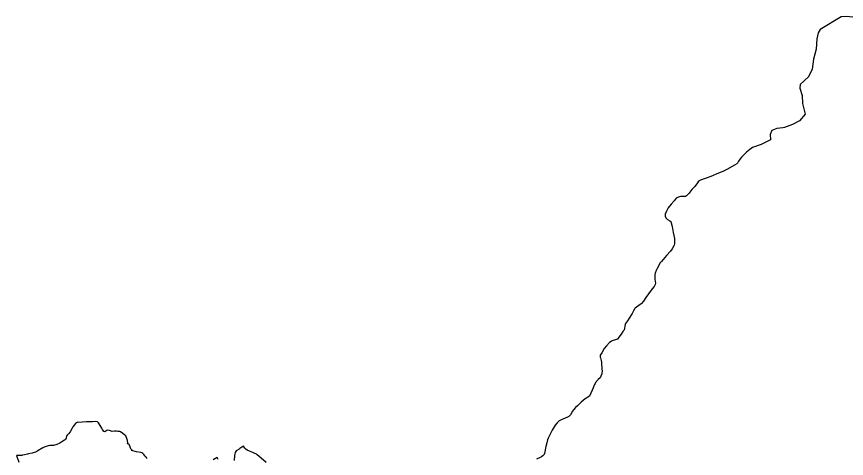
# Model space of a CAD drawing. Extents: x 1189447 to 1205702, y 6141591 to 6152844.
# Drawn here: x 1189447 to 1198879, y 6146621 to 6151650 of the extents above; entities that cross this region are included whole.
import ezdxf

# ---------------------------------------------------------------- set-up
doc = ezdxf.new("R2010")
doc.units = 0
doc.linetypes.add('CONTINU', pattern=[0])
doc.layers.add('1SECTION', color=7, linetype='CONTINU')

msp = doc.modelspace()

# ---------------------------------------------------------------- linework, layer by layer
at = {"layer": '1SECTION'}
for points in [[(1198989.15, 6151638.25), (1198874.62, 6151650.24), (1198818.36, 6151646.01), (1198581.77, 6151501.41), (1198556.53, 6151465.06), (1198544.76, 6151397.44), (1198536.63, 6151280.37), (1198505.22, 6151165.99), (1198490, 6151052), (1198447.13, 6150965.21), (1198355.41, 6150876.11), (1198349.49, 6150834.86), (1198377.75, 6150752.67), (1198379.91, 6150661.82), (1198409.06, 6150539.82), (1198344.61, 6150463.15), (1198266.17, 6150421.22), (1198176.16, 6150389.2), (1198156.24, 6150384.41), (1198089.67, 6150376.47), (1198033.04, 6150352.45), (1198013.14, 6150307.6), (1198016.12, 6150248.63), (1197909.72, 6150195.24), (1197813.25, 6150158.63), (1197779.58, 6150137.22), (1197743.85, 6150106.89), (1197722.11, 6150085.85), (1197686.19, 6150048.95), (1197672.21, 6150031.13), (1197653.27, 6150002.98), (1197640.11, 6149981.89), (1197631.87, 6149974.65), (1197607.2, 6149959), (1197518.39, 6149909.89), (1197473.48, 6149887.43), (1197426.94, 6149866.05), (1197338.46, 6149830.14), (1197220.44, 6149789.35), (1197213.82, 6149785.86), (1197199.59, 6149775.2), (1197186.09, 6149758.76), (1197156.08, 6149717.01), (1197122.71, 6149681.43), (1197098.94, 6149650.89), (1197090.76, 6149640.59), (1197061.31, 6149610.77), (1197049.37, 6149603.24), (1197013.91, 6149603.69), (1196994.59, 6149600.92), (1196959.1, 6149590.33), (1196945.47, 6149581.77), (1196919.67, 6149551.93), (1196886.64, 6149513.73), (1196854.34, 6149471.67), (1196833.75, 6149435.67), (1196819.82, 6149399.5), (1196818.5, 6149390.16), (1196819.85, 6149377.76), (1196825.46, 6149360.58), (1196828.8, 6149356.23), (1196836.52, 6149348.93), (1196846.94, 6149341.59), (1196873.17, 6149324.66), (1196882.11, 6149315.88), (1196888.09, 6149303.02), (1196898.72, 6149259.43), (1196909.37, 6149193.88), (1196923.88, 6149124.55), (1196926.77, 6149102.92), (1196924.07, 6149062.89), (1196920.15, 6149048.84), (1196899.13, 6149006.99), (1196879.2, 6148981.61), (1196833.89, 6148931.44), (1196775.61, 6148863.96), (1196761.38, 6148846.84), (1196728.22, 6148782.47), (1196716.58, 6148759.75), (1196705.6, 6148730.01), (1196701.49, 6148711.7), (1196701.49, 6148685.91), (1196702.53, 6148661.23), (1196708.32, 6148614.22), (1196706.27, 6148600.24), (1196695.4, 6148579.57), (1196673.08, 6148549.83), (1196629.69, 6148495.03), (1196600.72, 6148454.02), (1196572.23, 6148412.65), (1196546.25, 6148382.27), (1196536.34, 6148373.25), (1196476.95, 6148332.82), (1196474.13, 6148328.77), (1196460.36, 6148301.19), (1196442.56, 6148271.56), (1196410.87, 6148216.42), (1196392.52, 6148186.36), (1196367.35, 6148157.58), (1196362.71, 6148146.3), (1196354.1, 6148086.23), (1196348.02, 6148076.96), (1196337.94, 6148064), (1196317.47, 6148035.37), (1196293.58, 6148001.89), (1196278.11, 6147979.27), (1196214.92, 6147958.47), (1196203.54, 6147952.37), (1196186.69, 6147940.74), (1196152.37, 6147903.72), (1196127.58, 6147870.79), (1196097.51, 6147824.18), (1196080.81, 6147794.81), (1196082.13, 6147773.96), (1196083.66, 6147767.03), (1196092.38, 6147735.24), (1196096.05, 6147718.06), (1196097.05, 6147688.14), (1196098.53, 6147657.09), (1196099.56, 6147642.41), (1196102.25, 6147614.28), (1196100.19, 6147592.94), (1196097.83, 6147582.04), (1196088.55, 6147555.9), (1196079.14, 6147539.68), (1196058.92, 6147518.4), (1196028.72, 6147486.51), (1196022.03, 6147475.23), (1196016.81, 6147462.04), (1196002.16, 6147423.54), (1195989.7, 6147397.06), (1195975.07, 6147362.19), (1195960.21, 6147327.52), (1195908.15, 6147299.85), (1195865.12, 6147259.81), (1195824.46, 6147221.22), (1195801.38, 6147200.81), (1195778.11, 6147174.81), (1195767.19, 6147158.31), (1195741.65, 6147116.57), (1195722.28, 6147096.76), (1195710.38, 6147090.09), (1195681.47, 6147077.31), (1195623.22, 6147053.49), (1195614.06, 6147048.28), (1195593.35, 6147026.63), (1195570.48, 6146997.84), (1195536.01, 6146943.73), (1195495.92, 6146867.02), (1195489.36, 6146853.04), (1195482.22, 6146832.36), (1195472.46, 6146799.71), (1195463.39, 6146757.76), (1195446.03, 6146678.41), (1195442.03, 6146667.1), (1195435.53, 6146657.5), (1195429.05, 6146650.48), (1195414.02, 6146640.72), (1195397.08, 6146632.44), (1195355.01, 6146613.2)], [(1190930.05, 6146619.72), (1190920.65, 6146633.25), (1190909.59, 6146647.61), (1190894.03, 6146665.74), (1190883.33, 6146676.04), (1190870.81, 6146683.4), (1190858.44, 6146687.82), (1190809.35, 6146696.06), (1190754.09, 6146711.98), (1190759.82, 6146718.99), (1190751.42, 6146722.56), (1190749.03, 6146724.2), (1190744.82, 6146729.56), (1190740.76, 6146737.55), (1190734.78, 6146762.41), (1190732.07, 6146769.07), (1190728.51, 6146774.88), (1190720.62, 6146782.12), (1190709.02, 6146787.45), (1190707.92, 6146790.67), (1190711.8, 6146795.74), (1190712.95, 6146798.6), (1190707.98, 6146823.89), (1190699.19, 6146845.64), (1190693.4, 6146865.89), (1190686.88, 6146876.39), (1190677.15, 6146887.14), (1190656.25, 6146905.97), (1190628.16, 6146924.36), (1190620.41, 6146926.99), (1190611.06, 6146928.25), (1190599.13, 6146926.02), (1190582.43, 6146930.97), (1190558.88, 6146929.89), (1190532.08, 6146926.6), (1190501.89, 6146936.89), (1190481.63, 6146940.82), (1190471.86, 6146937.58), (1190461.16, 6146930.41), (1190448.47, 6146924.47), (1190443.11, 6146928.61), (1190438.65, 6146927.56), (1190424.21, 6146948.57), (1190416.14, 6146965.73), (1190385.12, 6147014.45), (1190376.45, 6147025.51), (1190364.74, 6147035.51), (1190346.31, 6147041.02), (1190310.56, 6147038.77), (1190289.18, 6147038.29), (1190255.76, 6147036.16), (1190236.1, 6147035.75), (1190191.55, 6147033.1), (1190153.22, 6147029.19), (1190141.14, 6147032.64), (1190136.98, 6147031.15), (1190129.32, 6147026.58), (1190118.22, 6147017.2), (1190100.63, 6146998.97), (1190085.99, 6146979.38), (1190077.45, 6146965.89), (1190056.81, 6146924.65), (1190038.48, 6146900.5), (1190029.74, 6146893.37), (1190022.6, 6146887.24), (1190013.78, 6146872.54), (1190011.37, 6146857.29), (1190009.86, 6146850.59), (1190004.91, 6146840.19), (1189999.86, 6146834.74), (1189991.61, 6146827.82), (1189971.12, 6146815.96), (1189939.09, 6146795.94), (1189904.88, 6146777.74), (1189893.84, 6146773.85), (1189878.62, 6146770.76), (1189867.1, 6146769.51), (1189824.42, 6146766.38), (1189806.12, 6146764.74), (1189792.86, 6146761.28), (1189759.29, 6146748.5), (1189744.41, 6146740.36), (1189682.43, 6146701.78), (1189676.82, 6146698.88), (1189668.04, 6146694.78), (1189661.25, 6146692.2), (1189645.78, 6146687.81), (1189622.58, 6146681.89), (1189583, 6146671.57), (1189572.8, 6146669.1), (1189536.34, 6146661.22), (1189514.84, 6146656.67), (1189505.96, 6146655.69), (1189447.01, 6146655.64), (1189474.04, 6146578.36)], [(1192282.24, 6146573.26), (1192226.58, 6146622.14), (1192182.95, 6146661.33), (1192172.53, 6146667.98), (1192145.69, 6146681.57), (1192131.62, 6146686.71), (1192095.66, 6146702.74), (1192067.1, 6146715.74), (1192052.51, 6146725.89), (1192041.48, 6146737.31), (1192025.73, 6146760.09), (1192007.93, 6146750.22), (1191985.37, 6146733.71), (1191975.61, 6146727.52), (1191949.03, 6146712.08), (1191942.39, 6146705.79), (1191931.65, 6146688.13), (1191926.06, 6146674.13), (1191923.61, 6146655.48), (1191919.76, 6146596.94)], [(1191737.08, 6146608.05), (1191725.03, 6146632.4), (1191682.28, 6146605.88)]]:
    msp.add_lwpolyline(points, dxfattribs=at)

doc.saveas('drawing.dxf')
